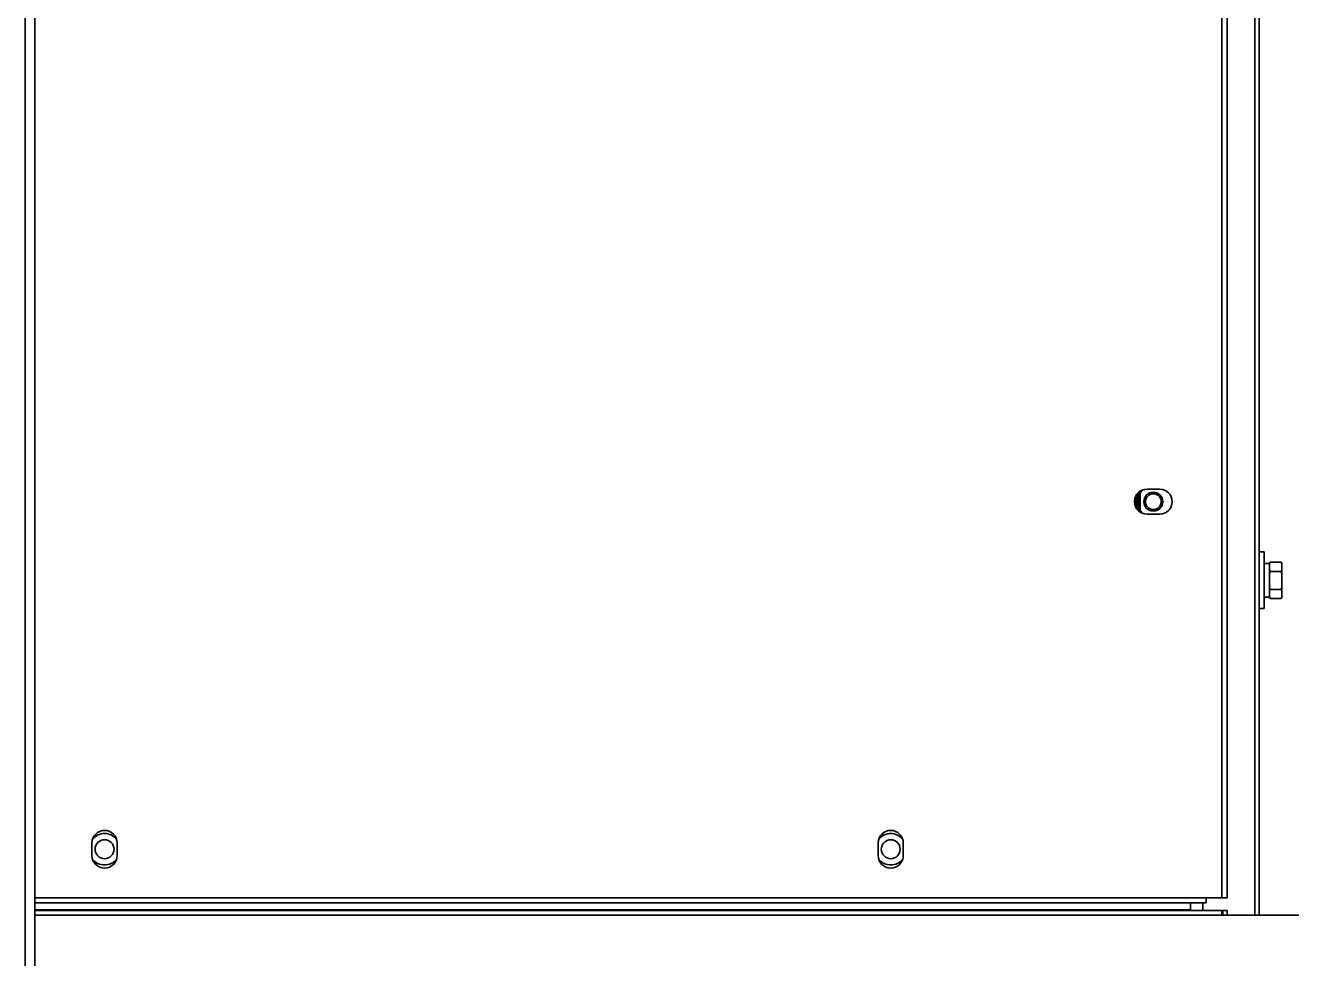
# Model space of a CAD drawing. Header units: millimetres. Extents: x 32496 to 166256, y 3504 to 23939.
# Drawn here: x 50176.6 to 50579.3, y 11250.3 to 11547 of the extents above; entities that cross this region are included whole.
import ezdxf

# ---------------------------------------------------------------- set-up
doc = ezdxf.new("R2010")
doc.units = ezdxf.units.MM
doc.layers.get('0').update_dxf_attribs({"lineweight": 35})

msp = doc.modelspace()

# ---------------------------------------------------------------- linework, layer by layer
at = {"linetype": 'Continuous'}
for p, q in [((50176.64, 13391.575), (50176.64, 10882.575)), ((50179.64, 13391.575), (50179.64, 10882.575)), ((50557.14, 11269.575), (50557.14, 12052.575)), ((50558.84, 12052.575), (50558.84, 11269.575)), ((50567.64, 11264.075), (50567.64, 11978.075)), ((50569.04, 11617.93), (50569.04, 11373.194)), ((50529.59, 11396.938), (50529.59, 11394.213)), ((50529.717, 11396.356), (50529.616, 11396.467)), ((50530.56, 11398.312), (50530.641, 11398.288)), ((50530.562, 11397.836), (50530.562, 11393.315)), ((50531.141, 11398.288), (50530.641, 11398.288)), ((50530.641, 11392.863), (50530.641, 11398.288)), ((50530.721, 11398.559), (50530.69, 11398.568)), ((50530.721, 11398.559), (50531.141, 11398.288)), ((50531.141, 11398.288), (50531.141, 11392.863)), ((50537.34, 11399.575), (50533.34, 11399.575)), ((50529.616, 11394.684), (50529.717, 11394.795)), ((50529.755, 11395.575), (50529.755, 11395.582)), ((50530.641, 11392.863), (50530.56, 11392.839)), ((50530.641, 11392.863), (50531.141, 11392.863)), ((50530.689, 11392.583), (50530.721, 11392.592)), ((50531.141, 11392.863), (50530.721, 11392.592)), ((50533.34, 11391.575), (50537.34, 11391.575)), ((50569.04, 11379.575), (50570.64, 11379.575)), ((50570.64, 11361.575), (50570.64, 11379.575)), ((50572.24, 11376.049), (50572.511, 11376.32)), ((50572.54, 11376.349), (50575.94, 11376.349)), ((50576.24, 11376.049), (50575.969, 11376.32)), ((50569.04, 11373.194), (50569.04, 11367.93)), ((50570.64, 11375.925), (50572.24, 11375.925)), ((50572.24, 11365.102), (50572.24, 11376.049)), ((50572.54, 11373.418), (50575.94, 11373.418)), ((50576.24, 11365.102), (50576.24, 11376.049)), ((50569.04, 11367.93), (50569.04, 11264.075)), ((50570.64, 11365.225), (50572.24, 11365.225)), ((50572.24, 11365.102), (50572.511, 11364.831)), ((50572.54, 11364.802), (50572.511, 11364.831)), ((50572.54, 11367.644), (50575.94, 11367.644)), ((50572.54, 11364.802), (50575.94, 11364.802)), ((50575.94, 11364.802), (50575.969, 11364.831)), ((50576.24, 11365.102), (50575.969, 11364.831)), ((50569.04, 11361.575), (50570.64, 11361.575)), ((50197.84, 11287.075), (50197.84, 11283.075)), ((50205.84, 11283.075), (50205.84, 11287.075)), ((50447.84, 11287.075), (50447.84, 11283.075)), ((50455.84, 11283.075), (50455.84, 11287.075)), ((50179.64, 11269.575), (50552.14, 11269.575)), ((50179.64, 11268.075), (50552.14, 11268.075)), ((50547.14, 11265.575), (50547.14, 11268.075)), ((50551.04, 11265.575), (50551.04, 11268.075)), ((50552.14, 11269.575), (50558.84, 11269.575)), ((50552.14, 11268.075), (50552.14, 11269.575)), ((50179.64, 11265.775), (50547.14, 11265.775)), ((50179.64, 11265.575), (50558.84, 11265.575)), ((50179.64, 11264.075), (51086.64, 11264.075)), ((50557.14, 11265.575), (50557.14, 11264.175)), ((50557.44, 11264.075), (50557.44, 11265.575)), ((50558.84, 11265.575), (50558.84, 11264.075))]:
    msp.add_line(p, q, dxfattribs=at)
for points in [[(50529.717, 11396.356), (50529.683, 11396.393), (50529.65, 11396.43), (50529.616, 11396.467)], [(50529.616, 11394.684), (50529.65, 11394.721), (50529.683, 11394.758), (50529.717, 11394.795)]]:
    msp.add_lwpolyline(points, dxfattribs=at)
for centre, radius in [((50535.34, 11395.575), 3), ((50535.34, 11395.575), 2.5), ((50201.84, 11285.075), 3), ((50451.84, 11285.075), 3)]:
    msp.add_circle(centre, radius, dxfattribs=at)
for centre, radius, start, end in [((50533.34, 11395.575), 4, 90, 270), ((50535.34, 11395.575), 5.585, 149.24232, 179.93768), ((50535.34, 11395.575), 5.285, 154.67939, 205.32061), ((50531.069, 11398.32), 0.509, 163.91946, 180.8578), ((50535.34, 11395.575), 5.499, 145.89281, 147.13569), ((50535.34, 11395.575), 4.999, 130.34481, 147.13569), ((50537.34, 11395.575), 4, 270, 90), ((50535.34, 11395.575), 5.661, 177.86504, 182.13496), ((50535.34, 11395.575), 5.585, 180, 210.76123), ((50535.34, 11395.575), 5.499, 212.86431, 214.09945), ((50535.34, 11395.575), 4.999, 212.86431, 229.65844), ((50576.376, 11372.57), 5.384, 135.43477, 135.87545), ((50572.102, 11372.569), 5.386, 44.12457, 44.56524), ((50575.055, 11373.758), 3.607, 140.8641, 141.28972), ((50573.426, 11373.759), 3.606, 38.71028, 39.13391), ((50201.84, 11287.075), 4, 0, 180), ((50201.84, 11285.075), 5, 40.41921, 139.58924), ((50451.84, 11287.075), 4, 0, 180), ((50451.84, 11285.075), 5, 40.41921, 139.58924), ((50201.84, 11283.075), 4, 180, 0), ((50201.84, 11285.075), 5, 220.41921, 319.58924), ((50451.84, 11283.075), 4, 180, 0), ((50451.84, 11285.075), 5, 220.41921, 319.58924)]:
    msp.add_arc(centre, radius, start, end, dxfattribs=at)
for points, knots in [([(50530.562, 11397.836), (50530.562, 11397.877), (50530.562, 11398.035), (50530.561, 11398.194), (50530.56, 11398.312)], [0, 0, 0, 0, 0.2575485, 1, 1, 1, 1]), ([(50530.641, 11398.288), (50530.641, 11398.336), (50530.655, 11398.431), (50530.695, 11398.519), (50530.721, 11398.559)], [0, 0, 0, 0, 0.5, 1, 1, 1, 1]), ([(50529.717, 11396.356), (50529.711, 11396.317), (50529.683, 11396.237), (50529.625, 11396.175), (50529.59, 11396.151)], [0, 0, 0, 0, 0.4840345, 1, 1, 1, 1]), ([(50529.717, 11394.795), (50529.711, 11394.835), (50529.683, 11394.914), (50529.625, 11394.976), (50529.59, 11395)], [0, 0, 0, 0, 0.4870421, 1, 1, 1, 1]), ([(50529.682, 11395.786), (50529.684, 11395.824), (50529.687, 11395.897), (50529.693, 11396.003), (50529.7, 11396.1), (50529.707, 11396.184), (50529.712, 11396.245), (50529.715, 11396.285), (50529.717, 11396.309), (50529.718, 11396.328), (50529.718, 11396.342), (50529.718, 11396.35), (50529.718, 11396.355), (50529.717, 11396.356)], [0, 0, 0, 0, 0.1964865, 0.3846809, 0.5567494, 0.706456, 0.8286292, 0.8782322, 0.9196984, 0.9527628, 0.9771907, 0.9928965, 1, 1, 1, 1]), ([(50529.717, 11394.795), (50529.718, 11394.796), (50529.718, 11394.801), (50529.718, 11394.809), (50529.718, 11394.823), (50529.717, 11394.842), (50529.715, 11394.866), (50529.712, 11394.906), (50529.707, 11394.967), (50529.7, 11395.051), (50529.693, 11395.148), (50529.687, 11395.254), (50529.684, 11395.327), (50529.682, 11395.365)], [0, 0, 0, 0, 0.0070922, 0.0227762, 0.0472013, 0.0802905, 0.1217895, 0.1714132, 0.2935698, 0.4432488, 0.6153365, 0.8035356, 1, 1, 1, 1]), ([(50530.58, 11392.69), (50530.576, 11392.702), (50530.564, 11392.751), (50530.559, 11392.801), (50530.56, 11392.839)], [0, 0, 0, 0, 0.2449643, 1, 1, 1, 1]), ([(50530.56, 11392.839), (50530.56, 11392.877), (50530.562, 11393.035), (50530.562, 11393.194), (50530.562, 11393.315)], [0, 0, 0, 0, 0.2366786, 1, 1, 1, 1]), ([(50530.641, 11392.863), (50530.641, 11392.815), (50530.655, 11392.72), (50530.695, 11392.632), (50530.721, 11392.592)], [0, 0, 0, 0, 0.5, 1, 1, 1, 1]), ([(50572.257, 11376.035), (50572.276, 11376.059), (50572.358, 11376.156), (50572.444, 11376.25), (50572.511, 11376.319)], [0, 0, 0, 0, 0.2454974, 1, 1, 1, 1]), ([(50576.223, 11376.035), (50576.203, 11376.059), (50576.122, 11376.156), (50576.036, 11376.25), (50575.969, 11376.319)], [0, 0, 0, 0, 0.2454956, 1, 1, 1, 1]), ([(50572.54, 11373.418), (50572.513, 11373.445), (50572.409, 11373.553), (50572.31, 11373.666), (50572.24, 11373.753)], [0, 0, 0, 0, 0.2552107, 1, 1, 1, 1]), ([(50575.94, 11373.418), (50575.967, 11373.445), (50576.071, 11373.553), (50576.17, 11373.666), (50576.24, 11373.753)], [0, 0, 0, 0, 0.2552115, 1, 1, 1, 1]), ([(50572.24, 11367.32), (50572.263, 11367.347), (50572.358, 11367.46), (50572.46, 11367.566), (50572.54, 11367.644)], [0, 0, 0, 0, 0.2444076, 1, 1, 1, 1]), ([(50572.511, 11364.831), (50572.486, 11364.855), (50572.393, 11364.951), (50572.303, 11365.05), (50572.24, 11365.127)], [0, 0, 0, 0, 0.2550615, 1, 1, 1, 1]), ([(50576.24, 11367.32), (50576.217, 11367.347), (50576.121, 11367.46), (50576.019, 11367.566), (50575.94, 11367.644)], [0, 0, 0, 0, 0.2444076, 1, 1, 1, 1]), ([(50575.969, 11364.831), (50575.993, 11364.855), (50576.087, 11364.951), (50576.176, 11365.05), (50576.24, 11365.127)], [0, 0, 0, 0, 0.2550625, 1, 1, 1, 1])]:
    msp.add_open_spline(points, degree=3, knots=knots, dxfattribs=at)
for points in [[(50572.24, 11372.758), (50572.331, 11372.982), (50572.432, 11373.202), (50572.54, 11373.418)], [(50576.24, 11372.758), (50576.149, 11372.982), (50576.048, 11373.202), (50575.94, 11373.418)], [(50572.54, 11367.644), (50572.432, 11367.861), (50572.331, 11368.08), (50572.24, 11368.304)], [(50575.94, 11367.644), (50576.048, 11367.861), (50576.149, 11368.08), (50576.24, 11368.304)]]:
    msp.add_open_spline(points, degree=3, dxfattribs=at)

doc.saveas('drawing.dxf')
